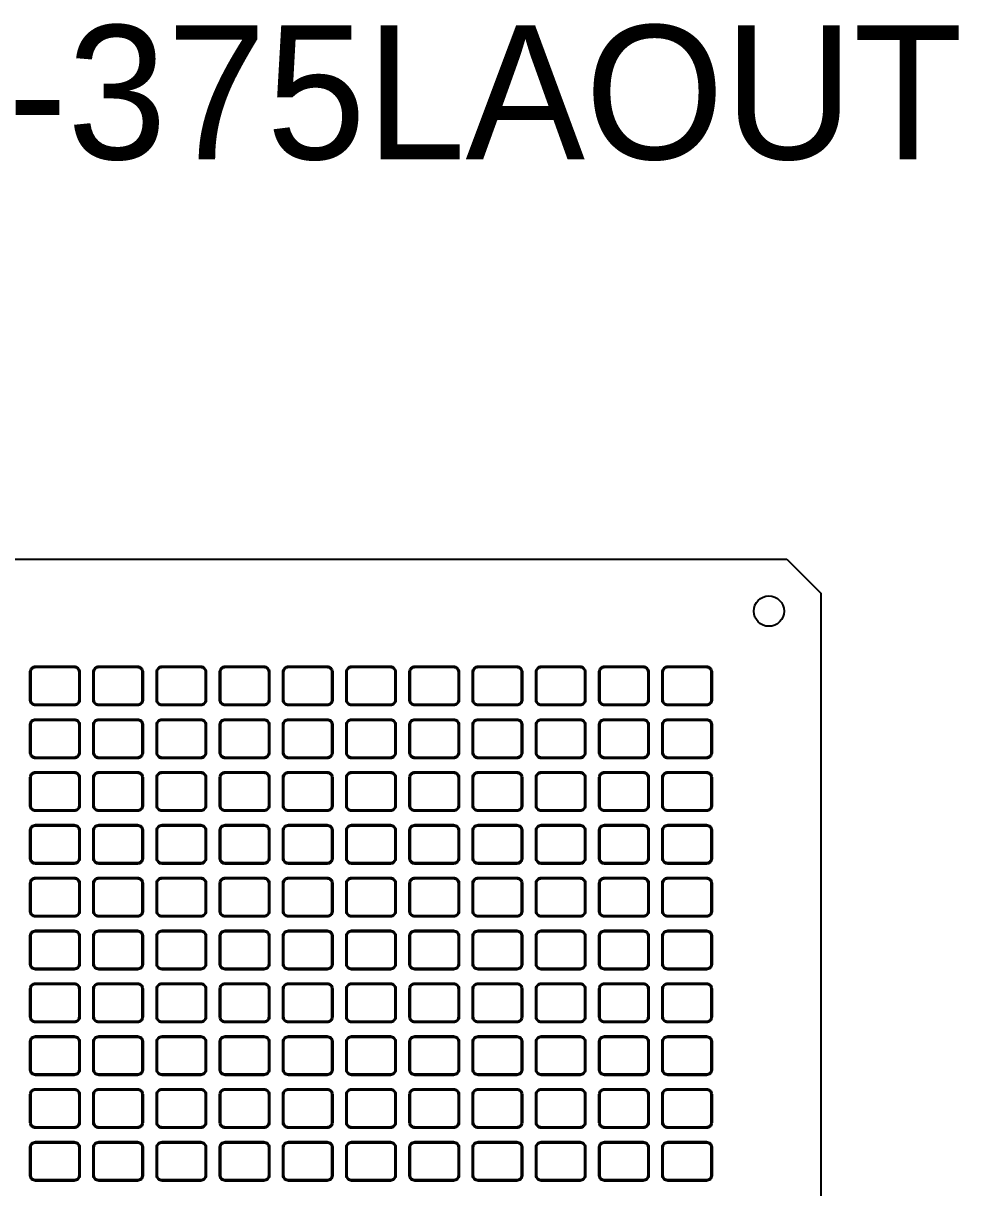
# Model space of a CAD drawing. Extents: x -776 to -647, y 130 to 286.
# Drawn here: x -709.9 to -647.1, y 208 to 286.2 of the extents above; entities that cross this region are included whole.
import ezdxf

# ---------------------------------------------------------------- set-up
doc = ezdxf.new("R2010")
doc.units = 0
doc.header["$MEASUREMENT"] = 0
doc.layers.get('0').update_dxf_attribs({"linetype": 'CONTINUOUS'})
doc.layers.add('1', color=1, linetype='CONTINUOUS')
doc.layers.add('5', color=5, linetype='CONTINUOUS')
doc.styles.get("Standard").update_dxf_attribs({"font": 'HCIBM814', "bigfont": 'CHINESET'})

msp = doc.modelspace()

# ---------------------------------------------------------------- linework, layer by layer
at = {"layer": '1', "color": 1}
for p, q in [((-774.021, 250.205), (-658.615, 250.205)), ((-658.615, 250.205), (-656.328, 247.918)), ((-656.328, 247.918), (-656.328, 132.512))]:
    msp.add_line(p, q, dxfattribs=at)
at = {"layer": '1'}
for points in [[(-709.118, 243.015), (-706.518, 243.015, -0.414214), (-706.143, 242.64), (-706.143, 240.74, -0.414214), (-706.518, 240.365), (-709.118, 240.365, -0.414214), (-709.493, 240.74), (-709.493, 242.64, -0.414214)], [(-704.868, 243.015), (-702.268, 243.015, -0.414214), (-701.893, 242.64), (-701.893, 240.74, -0.414214), (-702.268, 240.365), (-704.868, 240.365, -0.414214), (-705.243, 240.74), (-705.243, 242.64, -0.414214)], [(-700.618, 243.015), (-698.018, 243.015, -0.414214), (-697.643, 242.64), (-697.643, 240.74, -0.414214), (-698.018, 240.365), (-700.618, 240.365, -0.414214), (-700.993, 240.74), (-700.993, 242.64, -0.414214)], [(-696.368, 243.015), (-693.768, 243.015, -0.414214), (-693.393, 242.64), (-693.393, 240.74, -0.414214), (-693.768, 240.365), (-696.368, 240.365, -0.414214), (-696.743, 240.74), (-696.743, 242.64, -0.414214)], [(-692.118, 243.015), (-689.518, 243.015, -0.414214), (-689.143, 242.64), (-689.143, 240.74, -0.414214), (-689.518, 240.365), (-692.118, 240.365, -0.414214), (-692.493, 240.74), (-692.493, 242.64, -0.414214)], [(-687.868, 243.015), (-685.268, 243.015, -0.414214), (-684.893, 242.64), (-684.893, 240.74, -0.414214), (-685.268, 240.365), (-687.868, 240.365, -0.414214), (-688.243, 240.74), (-688.243, 242.64, -0.414214)], [(-683.618, 243.015), (-681.018, 243.015, -0.414214), (-680.643, 242.64), (-680.643, 240.74, -0.414214), (-681.018, 240.365), (-683.618, 240.365, -0.414214), (-683.993, 240.74), (-683.993, 242.64, -0.414214)], [(-679.368, 243.015), (-676.768, 243.015, -0.414214), (-676.393, 242.64), (-676.393, 240.74, -0.414214), (-676.768, 240.365), (-679.368, 240.365, -0.414214), (-679.743, 240.74), (-679.743, 242.64, -0.414214)], [(-675.118, 243.015), (-672.518, 243.015, -0.414214), (-672.143, 242.64), (-672.143, 240.74, -0.414214), (-672.518, 240.365), (-675.118, 240.365, -0.414214), (-675.493, 240.74), (-675.493, 242.64, -0.414214)], [(-670.868, 243.015), (-668.268, 243.015, -0.414214), (-667.893, 242.64), (-667.893, 240.74, -0.414214), (-668.268, 240.365), (-670.868, 240.365, -0.414214), (-671.243, 240.74), (-671.243, 242.64, -0.414214)], [(-666.618, 243.015), (-664.018, 243.015, -0.414214), (-663.643, 242.64), (-663.643, 240.74, -0.414214), (-664.018, 240.365), (-666.618, 240.365, -0.414214), (-666.993, 240.74), (-666.993, 242.64, -0.414214)], [(-709.118, 239.465), (-706.518, 239.465, -0.414214), (-706.143, 239.09), (-706.143, 237.19, -0.414214), (-706.518, 236.815), (-709.118, 236.815, -0.414214), (-709.493, 237.19), (-709.493, 239.09, -0.414214)], [(-704.868, 239.465), (-702.268, 239.465, -0.414214), (-701.893, 239.09), (-701.893, 237.19, -0.414214), (-702.268, 236.815), (-704.868, 236.815, -0.414214), (-705.243, 237.19), (-705.243, 239.09, -0.414214)], [(-700.618, 239.465), (-698.018, 239.465, -0.414214), (-697.643, 239.09), (-697.643, 237.19, -0.414214), (-698.018, 236.815), (-700.618, 236.815, -0.414214), (-700.993, 237.19), (-700.993, 239.09, -0.414214)], [(-696.368, 239.465), (-693.768, 239.465, -0.414214), (-693.393, 239.09), (-693.393, 237.19, -0.414214), (-693.768, 236.815), (-696.368, 236.815, -0.414214), (-696.743, 237.19), (-696.743, 239.09, -0.414214)], [(-692.118, 239.465), (-689.518, 239.465, -0.414214), (-689.143, 239.09), (-689.143, 237.19, -0.414214), (-689.518, 236.815), (-692.118, 236.815, -0.414214), (-692.493, 237.19), (-692.493, 239.09, -0.414214)], [(-687.868, 239.465), (-685.268, 239.465, -0.414214), (-684.893, 239.09), (-684.893, 237.19, -0.414214), (-685.268, 236.815), (-687.868, 236.815, -0.414214), (-688.243, 237.19), (-688.243, 239.09, -0.414214)], [(-683.618, 239.465), (-681.018, 239.465, -0.414214), (-680.643, 239.09), (-680.643, 237.19, -0.414214), (-681.018, 236.815), (-683.618, 236.815, -0.414214), (-683.993, 237.19), (-683.993, 239.09, -0.414214)], [(-679.368, 239.465), (-676.768, 239.465, -0.414214), (-676.393, 239.09), (-676.393, 237.19, -0.414214), (-676.768, 236.815), (-679.368, 236.815, -0.414214), (-679.743, 237.19), (-679.743, 239.09, -0.414214)], [(-675.118, 239.465), (-672.518, 239.465, -0.414214), (-672.143, 239.09), (-672.143, 237.19, -0.414214), (-672.518, 236.815), (-675.118, 236.815, -0.414214), (-675.493, 237.19), (-675.493, 239.09, -0.414214)], [(-670.868, 239.465), (-668.268, 239.465, -0.414214), (-667.893, 239.09), (-667.893, 237.19, -0.414214), (-668.268, 236.815), (-670.868, 236.815, -0.414214), (-671.243, 237.19), (-671.243, 239.09, -0.414214)], [(-666.618, 239.465), (-664.018, 239.465, -0.414214), (-663.643, 239.09), (-663.643, 237.19, -0.414214), (-664.018, 236.815), (-666.618, 236.815, -0.414214), (-666.993, 237.19), (-666.993, 239.09, -0.414214)], [(-709.118, 235.915), (-706.518, 235.915, -0.414214), (-706.143, 235.54), (-706.143, 233.64, -0.414214), (-706.518, 233.265), (-709.118, 233.265, -0.414214), (-709.493, 233.64), (-709.493, 235.54, -0.414214)], [(-704.868, 235.915), (-702.268, 235.915, -0.414214), (-701.893, 235.54), (-701.893, 233.64, -0.414214), (-702.268, 233.265), (-704.868, 233.265, -0.414214), (-705.243, 233.64), (-705.243, 235.54, -0.414214)], [(-700.618, 235.915), (-698.018, 235.915, -0.414214), (-697.643, 235.54), (-697.643, 233.64, -0.414214), (-698.018, 233.265), (-700.618, 233.265, -0.414214), (-700.993, 233.64), (-700.993, 235.54, -0.414214)], [(-696.368, 235.915), (-693.768, 235.915, -0.414214), (-693.393, 235.54), (-693.393, 233.64, -0.414214), (-693.768, 233.265), (-696.368, 233.265, -0.414214), (-696.743, 233.64), (-696.743, 235.54, -0.414214)], [(-692.118, 235.915), (-689.518, 235.915, -0.414214), (-689.143, 235.54), (-689.143, 233.64, -0.414214), (-689.518, 233.265), (-692.118, 233.265, -0.414214), (-692.493, 233.64), (-692.493, 235.54, -0.414214)], [(-687.868, 235.915), (-685.268, 235.915, -0.414214), (-684.893, 235.54), (-684.893, 233.64, -0.414214), (-685.268, 233.265), (-687.868, 233.265, -0.414214), (-688.243, 233.64), (-688.243, 235.54, -0.414214)], [(-683.618, 235.915), (-681.018, 235.915, -0.414214), (-680.643, 235.54), (-680.643, 233.64, -0.414214), (-681.018, 233.265), (-683.618, 233.265, -0.414214), (-683.993, 233.64), (-683.993, 235.54, -0.414214)], [(-679.368, 235.915), (-676.768, 235.915, -0.414214), (-676.393, 235.54), (-676.393, 233.64, -0.414214), (-676.768, 233.265), (-679.368, 233.265, -0.414214), (-679.743, 233.64), (-679.743, 235.54, -0.414214)], [(-675.118, 235.915), (-672.518, 235.915, -0.414214), (-672.143, 235.54), (-672.143, 233.64, -0.414214), (-672.518, 233.265), (-675.118, 233.265, -0.414214), (-675.493, 233.64), (-675.493, 235.54, -0.414214)], [(-670.868, 235.915), (-668.268, 235.915, -0.414214), (-667.893, 235.54), (-667.893, 233.64, -0.414214), (-668.268, 233.265), (-670.868, 233.265, -0.414214), (-671.243, 233.64), (-671.243, 235.54, -0.414214)], [(-666.618, 235.915), (-664.018, 235.915, -0.414214), (-663.643, 235.54), (-663.643, 233.64, -0.414214), (-664.018, 233.265), (-666.618, 233.265, -0.414214), (-666.993, 233.64), (-666.993, 235.54, -0.414214)], [(-709.118, 232.365), (-706.518, 232.365, -0.414214), (-706.143, 231.99), (-706.143, 230.09, -0.414214), (-706.518, 229.715), (-709.118, 229.715, -0.414214), (-709.493, 230.09), (-709.493, 231.99, -0.414214)], [(-704.868, 232.365), (-702.268, 232.365, -0.414214), (-701.893, 231.99), (-701.893, 230.09, -0.414214), (-702.268, 229.715), (-704.868, 229.715, -0.414214), (-705.243, 230.09), (-705.243, 231.99, -0.414214)], [(-700.618, 232.365), (-698.018, 232.365, -0.414214), (-697.643, 231.99), (-697.643, 230.09, -0.414214), (-698.018, 229.715), (-700.618, 229.715, -0.414214), (-700.993, 230.09), (-700.993, 231.99, -0.414214)], [(-696.368, 232.365), (-693.768, 232.365, -0.414214), (-693.393, 231.99), (-693.393, 230.09, -0.414214), (-693.768, 229.715), (-696.368, 229.715, -0.414214), (-696.743, 230.09), (-696.743, 231.99, -0.414214)], [(-692.118, 232.365), (-689.518, 232.365, -0.414214), (-689.143, 231.99), (-689.143, 230.09, -0.414214), (-689.518, 229.715), (-692.118, 229.715, -0.414214), (-692.493, 230.09), (-692.493, 231.99, -0.414214)], [(-687.868, 232.365), (-685.268, 232.365, -0.414214), (-684.893, 231.99), (-684.893, 230.09, -0.414214), (-685.268, 229.715), (-687.868, 229.715, -0.414214), (-688.243, 230.09), (-688.243, 231.99, -0.414214)], [(-683.618, 232.365), (-681.018, 232.365, -0.414214), (-680.643, 231.99), (-680.643, 230.09, -0.414214), (-681.018, 229.715), (-683.618, 229.715, -0.414214), (-683.993, 230.09), (-683.993, 231.99, -0.414214)], [(-679.368, 232.365), (-676.768, 232.365, -0.414214), (-676.393, 231.99), (-676.393, 230.09, -0.414214), (-676.768, 229.715), (-679.368, 229.715, -0.414214), (-679.743, 230.09), (-679.743, 231.99, -0.414214)], [(-675.118, 232.365), (-672.518, 232.365, -0.414214), (-672.143, 231.99), (-672.143, 230.09, -0.414214), (-672.518, 229.715), (-675.118, 229.715, -0.414214), (-675.493, 230.09), (-675.493, 231.99, -0.414214)], [(-670.868, 232.365), (-668.268, 232.365, -0.414214), (-667.893, 231.99), (-667.893, 230.09, -0.414214), (-668.268, 229.715), (-670.868, 229.715, -0.414214), (-671.243, 230.09), (-671.243, 231.99, -0.414214)], [(-666.618, 232.365), (-664.018, 232.365, -0.414214), (-663.643, 231.99), (-663.643, 230.09, -0.414214), (-664.018, 229.715), (-666.618, 229.715, -0.414214), (-666.993, 230.09), (-666.993, 231.99, -0.414214)], [(-709.118, 228.815), (-706.518, 228.815, -0.414214), (-706.143, 228.44), (-706.143, 226.54, -0.414214), (-706.518, 226.165), (-709.118, 226.165, -0.414214), (-709.493, 226.54), (-709.493, 228.44, -0.414214)], [(-704.868, 228.815), (-702.268, 228.815, -0.414214), (-701.893, 228.44), (-701.893, 226.54, -0.414214), (-702.268, 226.165), (-704.868, 226.165, -0.414214), (-705.243, 226.54), (-705.243, 228.44, -0.414214)], [(-700.618, 228.815), (-698.018, 228.815, -0.414214), (-697.643, 228.44), (-697.643, 226.54, -0.414214), (-698.018, 226.165), (-700.618, 226.165, -0.414214), (-700.993, 226.54), (-700.993, 228.44, -0.414214)], [(-696.368, 228.815), (-693.768, 228.815, -0.414214), (-693.393, 228.44), (-693.393, 226.54, -0.414214), (-693.768, 226.165), (-696.368, 226.165, -0.414214), (-696.743, 226.54), (-696.743, 228.44, -0.414214)], [(-692.118, 228.815), (-689.518, 228.815, -0.414214), (-689.143, 228.44), (-689.143, 226.54, -0.414214), (-689.518, 226.165), (-692.118, 226.165, -0.414214), (-692.493, 226.54), (-692.493, 228.44, -0.414214)], [(-687.868, 228.815), (-685.268, 228.815, -0.414214), (-684.893, 228.44), (-684.893, 226.54, -0.414214), (-685.268, 226.165), (-687.868, 226.165, -0.414214), (-688.243, 226.54), (-688.243, 228.44, -0.414214)], [(-683.618, 228.815), (-681.018, 228.815, -0.414214), (-680.643, 228.44), (-680.643, 226.54, -0.414214), (-681.018, 226.165), (-683.618, 226.165, -0.414214), (-683.993, 226.54), (-683.993, 228.44, -0.414214)], [(-679.368, 228.815), (-676.768, 228.815, -0.414214), (-676.393, 228.44), (-676.393, 226.54, -0.414214), (-676.768, 226.165), (-679.368, 226.165, -0.414214), (-679.743, 226.54), (-679.743, 228.44, -0.414214)], [(-675.118, 228.815), (-672.518, 228.815, -0.414214), (-672.143, 228.44), (-672.143, 226.54, -0.414214), (-672.518, 226.165), (-675.118, 226.165, -0.414214), (-675.493, 226.54), (-675.493, 228.44, -0.414214)], [(-670.868, 228.815), (-668.268, 228.815, -0.414214), (-667.893, 228.44), (-667.893, 226.54, -0.414214), (-668.268, 226.165), (-670.868, 226.165, -0.414214), (-671.243, 226.54), (-671.243, 228.44, -0.414214)], [(-666.618, 228.815), (-664.018, 228.815, -0.414214), (-663.643, 228.44), (-663.643, 226.54, -0.414214), (-664.018, 226.165), (-666.618, 226.165, -0.414214), (-666.993, 226.54), (-666.993, 228.44, -0.414214)], [(-709.118, 225.265), (-706.518, 225.265, -0.414214), (-706.143, 224.89), (-706.143, 222.99, -0.414214), (-706.518, 222.615), (-709.118, 222.615, -0.414214), (-709.493, 222.99), (-709.493, 224.89, -0.414214)], [(-704.868, 225.265), (-702.268, 225.265, -0.414214), (-701.893, 224.89), (-701.893, 222.99, -0.414214), (-702.268, 222.615), (-704.868, 222.615, -0.414214), (-705.243, 222.99), (-705.243, 224.89, -0.414214)], [(-700.618, 225.265), (-698.018, 225.265, -0.414214), (-697.643, 224.89), (-697.643, 222.99, -0.414214), (-698.018, 222.615), (-700.618, 222.615, -0.414214), (-700.993, 222.99), (-700.993, 224.89, -0.414214)], [(-696.368, 225.265), (-693.768, 225.265, -0.414214), (-693.393, 224.89), (-693.393, 222.99, -0.414214), (-693.768, 222.615), (-696.368, 222.615, -0.414214), (-696.743, 222.99), (-696.743, 224.89, -0.414214)], [(-692.118, 225.265), (-689.518, 225.265, -0.414214), (-689.143, 224.89), (-689.143, 222.99, -0.414214), (-689.518, 222.615), (-692.118, 222.615, -0.414214), (-692.493, 222.99), (-692.493, 224.89, -0.414214)], [(-687.868, 225.265), (-685.268, 225.265, -0.414214), (-684.893, 224.89), (-684.893, 222.99, -0.414214), (-685.268, 222.615), (-687.868, 222.615, -0.414214), (-688.243, 222.99), (-688.243, 224.89, -0.414214)], [(-683.618, 225.265), (-681.018, 225.265, -0.414214), (-680.643, 224.89), (-680.643, 222.99, -0.414214), (-681.018, 222.615), (-683.618, 222.615, -0.414214), (-683.993, 222.99), (-683.993, 224.89, -0.414214)], [(-679.368, 225.265), (-676.768, 225.265, -0.414214), (-676.393, 224.89), (-676.393, 222.99, -0.414214), (-676.768, 222.615), (-679.368, 222.615, -0.414214), (-679.743, 222.99), (-679.743, 224.89, -0.414214)], [(-675.118, 225.265), (-672.518, 225.265, -0.414214), (-672.143, 224.89), (-672.143, 222.99, -0.414214), (-672.518, 222.615), (-675.118, 222.615, -0.414214), (-675.493, 222.99), (-675.493, 224.89, -0.414214)], [(-670.868, 225.265), (-668.268, 225.265, -0.414214), (-667.893, 224.89), (-667.893, 222.99, -0.414214), (-668.268, 222.615), (-670.868, 222.615, -0.414214), (-671.243, 222.99), (-671.243, 224.89, -0.414214)], [(-666.618, 225.265), (-664.018, 225.265, -0.414214), (-663.643, 224.89), (-663.643, 222.99, -0.414214), (-664.018, 222.615), (-666.618, 222.615, -0.414214), (-666.993, 222.99), (-666.993, 224.89, -0.414214)], [(-709.118, 221.715), (-706.518, 221.715, -0.414214), (-706.143, 221.34), (-706.143, 219.44, -0.414214), (-706.518, 219.065), (-709.118, 219.065, -0.414214), (-709.493, 219.44), (-709.493, 221.34, -0.414214)], [(-704.868, 221.715), (-702.268, 221.715, -0.414214), (-701.893, 221.34), (-701.893, 219.44, -0.414214), (-702.268, 219.065), (-704.868, 219.065, -0.414214), (-705.243, 219.44), (-705.243, 221.34, -0.414214)], [(-700.618, 221.715), (-698.018, 221.715, -0.414214), (-697.643, 221.34), (-697.643, 219.44, -0.414214), (-698.018, 219.065), (-700.618, 219.065, -0.414214), (-700.993, 219.44), (-700.993, 221.34, -0.414214)], [(-696.368, 221.715), (-693.768, 221.715, -0.414214), (-693.393, 221.34), (-693.393, 219.44, -0.414214), (-693.768, 219.065), (-696.368, 219.065, -0.414214), (-696.743, 219.44), (-696.743, 221.34, -0.414214)], [(-692.118, 221.715), (-689.518, 221.715, -0.414214), (-689.143, 221.34), (-689.143, 219.44, -0.414214), (-689.518, 219.065), (-692.118, 219.065, -0.414214), (-692.493, 219.44), (-692.493, 221.34, -0.414214)], [(-687.868, 221.715), (-685.268, 221.715, -0.414214), (-684.893, 221.34), (-684.893, 219.44, -0.414214), (-685.268, 219.065), (-687.868, 219.065, -0.414214), (-688.243, 219.44), (-688.243, 221.34, -0.414214)], [(-683.618, 221.715), (-681.018, 221.715, -0.414214), (-680.643, 221.34), (-680.643, 219.44, -0.414214), (-681.018, 219.065), (-683.618, 219.065, -0.414214), (-683.993, 219.44), (-683.993, 221.34, -0.414214)], [(-679.368, 221.715), (-676.768, 221.715, -0.414214), (-676.393, 221.34), (-676.393, 219.44, -0.414214), (-676.768, 219.065), (-679.368, 219.065, -0.414214), (-679.743, 219.44), (-679.743, 221.34, -0.414214)], [(-675.118, 221.715), (-672.518, 221.715, -0.414214), (-672.143, 221.34), (-672.143, 219.44, -0.414214), (-672.518, 219.065), (-675.118, 219.065, -0.414214), (-675.493, 219.44), (-675.493, 221.34, -0.414214)], [(-670.868, 221.715), (-668.268, 221.715, -0.414214), (-667.893, 221.34), (-667.893, 219.44, -0.414214), (-668.268, 219.065), (-670.868, 219.065, -0.414214), (-671.243, 219.44), (-671.243, 221.34, -0.414214)], [(-666.618, 221.715), (-664.018, 221.715, -0.414214), (-663.643, 221.34), (-663.643, 219.44, -0.414214), (-664.018, 219.065), (-666.618, 219.065, -0.414214), (-666.993, 219.44), (-666.993, 221.34, -0.414214)], [(-709.118, 218.165), (-706.518, 218.165, -0.414214), (-706.143, 217.79), (-706.143, 215.89, -0.414214), (-706.518, 215.515), (-709.118, 215.515, -0.414214), (-709.493, 215.89), (-709.493, 217.79, -0.414214)], [(-704.868, 218.165), (-702.268, 218.165, -0.414214), (-701.893, 217.79), (-701.893, 215.89, -0.414214), (-702.268, 215.515), (-704.868, 215.515, -0.414214), (-705.243, 215.89), (-705.243, 217.79, -0.414214)], [(-700.618, 218.165), (-698.018, 218.165, -0.414214), (-697.643, 217.79), (-697.643, 215.89, -0.414214), (-698.018, 215.515), (-700.618, 215.515, -0.414214), (-700.993, 215.89), (-700.993, 217.79, -0.414214)], [(-696.368, 218.165), (-693.768, 218.165, -0.414214), (-693.393, 217.79), (-693.393, 215.89, -0.414214), (-693.768, 215.515), (-696.368, 215.515, -0.414214), (-696.743, 215.89), (-696.743, 217.79, -0.414214)], [(-692.118, 218.165), (-689.518, 218.165, -0.414214), (-689.143, 217.79), (-689.143, 215.89, -0.414214), (-689.518, 215.515), (-692.118, 215.515, -0.414214), (-692.493, 215.89), (-692.493, 217.79, -0.414214)], [(-687.868, 218.165), (-685.268, 218.165, -0.414214), (-684.893, 217.79), (-684.893, 215.89, -0.414214), (-685.268, 215.515), (-687.868, 215.515, -0.414214), (-688.243, 215.89), (-688.243, 217.79, -0.414214)], [(-683.618, 218.165), (-681.018, 218.165, -0.414214), (-680.643, 217.79), (-680.643, 215.89, -0.414214), (-681.018, 215.515), (-683.618, 215.515, -0.414214), (-683.993, 215.89), (-683.993, 217.79, -0.414214)], [(-679.368, 218.165), (-676.768, 218.165, -0.414214), (-676.393, 217.79), (-676.393, 215.89, -0.414214), (-676.768, 215.515), (-679.368, 215.515, -0.414214), (-679.743, 215.89), (-679.743, 217.79, -0.414214)], [(-675.118, 218.165), (-672.518, 218.165, -0.414214), (-672.143, 217.79), (-672.143, 215.89, -0.414214), (-672.518, 215.515), (-675.118, 215.515, -0.414214), (-675.493, 215.89), (-675.493, 217.79, -0.414214)], [(-670.868, 218.165), (-668.268, 218.165, -0.414214), (-667.893, 217.79), (-667.893, 215.89, -0.414214), (-668.268, 215.515), (-670.868, 215.515, -0.414214), (-671.243, 215.89), (-671.243, 217.79, -0.414214)], [(-666.618, 218.165), (-664.018, 218.165, -0.414214), (-663.643, 217.79), (-663.643, 215.89, -0.414214), (-664.018, 215.515), (-666.618, 215.515, -0.414214), (-666.993, 215.89), (-666.993, 217.79, -0.414214)], [(-709.118, 214.615), (-706.518, 214.615, -0.414214), (-706.143, 214.24), (-706.143, 212.34, -0.414214), (-706.518, 211.965), (-709.118, 211.965, -0.414214), (-709.493, 212.34), (-709.493, 214.24, -0.414214)], [(-704.868, 214.615), (-702.268, 214.615, -0.414214), (-701.893, 214.24), (-701.893, 212.34, -0.414214), (-702.268, 211.965), (-704.868, 211.965, -0.414214), (-705.243, 212.34), (-705.243, 214.24, -0.414214)], [(-700.618, 214.615), (-698.018, 214.615, -0.414214), (-697.643, 214.24), (-697.643, 212.34, -0.414214), (-698.018, 211.965), (-700.618, 211.965, -0.414214), (-700.993, 212.34), (-700.993, 214.24, -0.414214)], [(-696.368, 214.615), (-693.768, 214.615, -0.414214), (-693.393, 214.24), (-693.393, 212.34, -0.414214), (-693.768, 211.965), (-696.368, 211.965, -0.414214), (-696.743, 212.34), (-696.743, 214.24, -0.414214)], [(-692.118, 214.615), (-689.518, 214.615, -0.414214), (-689.143, 214.24), (-689.143, 212.34, -0.414214), (-689.518, 211.965), (-692.118, 211.965, -0.414214), (-692.493, 212.34), (-692.493, 214.24, -0.414214)], [(-687.868, 214.615), (-685.268, 214.615, -0.414214), (-684.893, 214.24), (-684.893, 212.34, -0.414214), (-685.268, 211.965), (-687.868, 211.965, -0.414214), (-688.243, 212.34), (-688.243, 214.24, -0.414214)], [(-683.618, 214.615), (-681.018, 214.615, -0.414214), (-680.643, 214.24), (-680.643, 212.34, -0.414214), (-681.018, 211.965), (-683.618, 211.965, -0.414214), (-683.993, 212.34), (-683.993, 214.24, -0.414214)], [(-679.368, 214.615), (-676.768, 214.615, -0.414214), (-676.393, 214.24), (-676.393, 212.34, -0.414214), (-676.768, 211.965), (-679.368, 211.965, -0.414214), (-679.743, 212.34), (-679.743, 214.24, -0.414214)], [(-675.118, 214.615), (-672.518, 214.615, -0.414214), (-672.143, 214.24), (-672.143, 212.34, -0.414214), (-672.518, 211.965), (-675.118, 211.965, -0.414214), (-675.493, 212.34), (-675.493, 214.24, -0.414214)], [(-670.868, 214.615), (-668.268, 214.615, -0.414214), (-667.893, 214.24), (-667.893, 212.34, -0.414214), (-668.268, 211.965), (-670.868, 211.965, -0.414214), (-671.243, 212.34), (-671.243, 214.24, -0.414214)], [(-666.618, 214.615), (-664.018, 214.615, -0.414214), (-663.643, 214.24), (-663.643, 212.34, -0.414214), (-664.018, 211.965), (-666.618, 211.965, -0.414214), (-666.993, 212.34), (-666.993, 214.24, -0.414214)], [(-709.118, 211.065), (-706.518, 211.065, -0.414214), (-706.143, 210.69), (-706.143, 208.79, -0.414214), (-706.518, 208.415), (-709.118, 208.415, -0.414214), (-709.493, 208.79), (-709.493, 210.69, -0.414214)], [(-704.868, 211.065), (-702.268, 211.065, -0.414214), (-701.893, 210.69), (-701.893, 208.79, -0.414214), (-702.268, 208.415), (-704.868, 208.415, -0.414214), (-705.243, 208.79), (-705.243, 210.69, -0.414214)], [(-700.618, 211.065), (-698.018, 211.065, -0.414214), (-697.643, 210.69), (-697.643, 208.79, -0.414214), (-698.018, 208.415), (-700.618, 208.415, -0.414214), (-700.993, 208.79), (-700.993, 210.69, -0.414214)], [(-696.368, 211.065), (-693.768, 211.065, -0.414214), (-693.393, 210.69), (-693.393, 208.79, -0.414214), (-693.768, 208.415), (-696.368, 208.415, -0.414214), (-696.743, 208.79), (-696.743, 210.69, -0.414214)], [(-692.118, 211.065), (-689.518, 211.065, -0.414214), (-689.143, 210.69), (-689.143, 208.79, -0.414214), (-689.518, 208.415), (-692.118, 208.415, -0.414214), (-692.493, 208.79), (-692.493, 210.69, -0.414214)], [(-687.868, 211.065), (-685.268, 211.065, -0.414214), (-684.893, 210.69), (-684.893, 208.79, -0.414214), (-685.268, 208.415), (-687.868, 208.415, -0.414214), (-688.243, 208.79), (-688.243, 210.69, -0.414214)], [(-683.618, 211.065), (-681.018, 211.065, -0.414214), (-680.643, 210.69), (-680.643, 208.79, -0.414214), (-681.018, 208.415), (-683.618, 208.415, -0.414214), (-683.993, 208.79), (-683.993, 210.69, -0.414214)], [(-679.368, 211.065), (-676.768, 211.065, -0.414214), (-676.393, 210.69), (-676.393, 208.79, -0.414214), (-676.768, 208.415), (-679.368, 208.415, -0.414214), (-679.743, 208.79), (-679.743, 210.69, -0.414214)], [(-675.118, 211.065), (-672.518, 211.065, -0.414214), (-672.143, 210.69), (-672.143, 208.79, -0.414214), (-672.518, 208.415), (-675.118, 208.415, -0.414214), (-675.493, 208.79), (-675.493, 210.69, -0.414214)], [(-670.868, 211.065), (-668.268, 211.065, -0.414214), (-667.893, 210.69), (-667.893, 208.79, -0.414214), (-668.268, 208.415), (-670.868, 208.415, -0.414214), (-671.243, 208.79), (-671.243, 210.69, -0.414214)], [(-666.618, 211.065), (-664.018, 211.065, -0.414214), (-663.643, 210.69), (-663.643, 208.79, -0.414214), (-664.018, 208.415), (-666.618, 208.415, -0.414214), (-666.993, 208.79), (-666.993, 210.69, -0.414214)]]:
    msp.add_lwpolyline(points, format="xyb", close=True, dxfattribs=at)
at = {"layer": '1', "color": 1}
msp.add_circle((-659.818, 246.715), 1.02, dxfattribs=at)
at = {"layer": '5'}
for points in [[(-709.118, 242.94), (-706.518, 242.94, -0.414214), (-706.218, 242.64), (-706.218, 240.74, -0.414214), (-706.518, 240.44), (-709.118, 240.44, -0.414214), (-709.418, 240.74), (-709.418, 242.64, -0.414214)], [(-704.868, 242.94), (-702.268, 242.94, -0.414214), (-701.968, 242.64), (-701.968, 240.74, -0.414214), (-702.268, 240.44), (-704.868, 240.44, -0.414214), (-705.168, 240.74), (-705.168, 242.64, -0.414214)], [(-700.618, 242.94), (-698.018, 242.94, -0.414214), (-697.718, 242.64), (-697.718, 240.74, -0.414214), (-698.018, 240.44), (-700.618, 240.44, -0.414214), (-700.918, 240.74), (-700.918, 242.64, -0.414214)], [(-696.368, 242.94), (-693.768, 242.94, -0.414214), (-693.468, 242.64), (-693.468, 240.74, -0.414214), (-693.768, 240.44), (-696.368, 240.44, -0.414214), (-696.668, 240.74), (-696.668, 242.64, -0.414214)], [(-692.118, 242.94), (-689.518, 242.94, -0.414214), (-689.218, 242.64), (-689.218, 240.74, -0.414214), (-689.518, 240.44), (-692.118, 240.44, -0.414214), (-692.418, 240.74), (-692.418, 242.64, -0.414214)], [(-687.868, 242.94), (-685.268, 242.94, -0.414214), (-684.968, 242.64), (-684.968, 240.74, -0.414214), (-685.268, 240.44), (-687.868, 240.44, -0.414214), (-688.168, 240.74), (-688.168, 242.64, -0.414214)], [(-683.618, 242.94), (-681.018, 242.94, -0.414214), (-680.718, 242.64), (-680.718, 240.74, -0.414214), (-681.018, 240.44), (-683.618, 240.44, -0.414214), (-683.918, 240.74), (-683.918, 242.64, -0.414214)], [(-679.368, 242.94), (-676.768, 242.94, -0.414214), (-676.468, 242.64), (-676.468, 240.74, -0.414214), (-676.768, 240.44), (-679.368, 240.44, -0.414214), (-679.668, 240.74), (-679.668, 242.64, -0.414214)], [(-675.118, 242.94), (-672.518, 242.94, -0.414214), (-672.218, 242.64), (-672.218, 240.74, -0.414214), (-672.518, 240.44), (-675.118, 240.44, -0.414214), (-675.418, 240.74), (-675.418, 242.64, -0.414214)], [(-670.868, 242.94), (-668.268, 242.94, -0.414214), (-667.968, 242.64), (-667.968, 240.74, -0.414214), (-668.268, 240.44), (-670.868, 240.44, -0.414214), (-671.168, 240.74), (-671.168, 242.64, -0.414214)], [(-666.618, 242.94), (-664.018, 242.94, -0.414214), (-663.718, 242.64), (-663.718, 240.74, -0.414214), (-664.018, 240.44), (-666.618, 240.44, -0.414214), (-666.918, 240.74), (-666.918, 242.64, -0.414214)], [(-709.118, 239.39), (-706.518, 239.39, -0.414214), (-706.218, 239.09), (-706.218, 237.19, -0.414214), (-706.518, 236.89), (-709.118, 236.89, -0.414214), (-709.418, 237.19), (-709.418, 239.09, -0.414214)], [(-704.868, 239.39), (-702.268, 239.39, -0.414214), (-701.968, 239.09), (-701.968, 237.19, -0.414214), (-702.268, 236.89), (-704.868, 236.89, -0.414214), (-705.168, 237.19), (-705.168, 239.09, -0.414214)], [(-700.618, 239.39), (-698.018, 239.39, -0.414214), (-697.718, 239.09), (-697.718, 237.19, -0.414214), (-698.018, 236.89), (-700.618, 236.89, -0.414214), (-700.918, 237.19), (-700.918, 239.09, -0.414214)], [(-696.368, 239.39), (-693.768, 239.39, -0.414214), (-693.468, 239.09), (-693.468, 237.19, -0.414214), (-693.768, 236.89), (-696.368, 236.89, -0.414214), (-696.668, 237.19), (-696.668, 239.09, -0.414214)], [(-692.118, 239.39), (-689.518, 239.39, -0.414214), (-689.218, 239.09), (-689.218, 237.19, -0.414214), (-689.518, 236.89), (-692.118, 236.89, -0.414214), (-692.418, 237.19), (-692.418, 239.09, -0.414214)], [(-687.868, 239.39), (-685.268, 239.39, -0.414214), (-684.968, 239.09), (-684.968, 237.19, -0.414214), (-685.268, 236.89), (-687.868, 236.89, -0.414214), (-688.168, 237.19), (-688.168, 239.09, -0.414214)], [(-683.618, 239.39), (-681.018, 239.39, -0.414214), (-680.718, 239.09), (-680.718, 237.19, -0.414214), (-681.018, 236.89), (-683.618, 236.89, -0.414214), (-683.918, 237.19), (-683.918, 239.09, -0.414214)], [(-679.368, 239.39), (-676.768, 239.39, -0.414214), (-676.468, 239.09), (-676.468, 237.19, -0.414214), (-676.768, 236.89), (-679.368, 236.89, -0.414214), (-679.668, 237.19), (-679.668, 239.09, -0.414214)], [(-675.118, 239.39), (-672.518, 239.39, -0.414214), (-672.218, 239.09), (-672.218, 237.19, -0.414214), (-672.518, 236.89), (-675.118, 236.89, -0.414214), (-675.418, 237.19), (-675.418, 239.09, -0.414214)], [(-670.868, 239.39), (-668.268, 239.39, -0.414214), (-667.968, 239.09), (-667.968, 237.19, -0.414214), (-668.268, 236.89), (-670.868, 236.89, -0.414214), (-671.168, 237.19), (-671.168, 239.09, -0.414214)], [(-666.618, 239.39), (-664.018, 239.39, -0.414214), (-663.718, 239.09), (-663.718, 237.19, -0.414214), (-664.018, 236.89), (-666.618, 236.89, -0.414214), (-666.918, 237.19), (-666.918, 239.09, -0.414214)], [(-709.118, 235.84), (-706.518, 235.84, -0.414214), (-706.218, 235.54), (-706.218, 233.64, -0.414214), (-706.518, 233.34), (-709.118, 233.34, -0.414214), (-709.418, 233.64), (-709.418, 235.54, -0.414214)], [(-704.868, 235.84), (-702.268, 235.84, -0.414214), (-701.968, 235.54), (-701.968, 233.64, -0.414214), (-702.268, 233.34), (-704.868, 233.34, -0.414214), (-705.168, 233.64), (-705.168, 235.54, -0.414214)], [(-700.618, 235.84), (-698.018, 235.84, -0.414214), (-697.718, 235.54), (-697.718, 233.64, -0.414214), (-698.018, 233.34), (-700.618, 233.34, -0.414214), (-700.918, 233.64), (-700.918, 235.54, -0.414214)], [(-696.368, 235.84), (-693.768, 235.84, -0.414214), (-693.468, 235.54), (-693.468, 233.64, -0.414214), (-693.768, 233.34), (-696.368, 233.34, -0.414214), (-696.668, 233.64), (-696.668, 235.54, -0.414214)], [(-692.118, 235.84), (-689.518, 235.84, -0.414214), (-689.218, 235.54), (-689.218, 233.64, -0.414214), (-689.518, 233.34), (-692.118, 233.34, -0.414214), (-692.418, 233.64), (-692.418, 235.54, -0.414214)], [(-687.868, 235.84), (-685.268, 235.84, -0.414214), (-684.968, 235.54), (-684.968, 233.64, -0.414214), (-685.268, 233.34), (-687.868, 233.34, -0.414214), (-688.168, 233.64), (-688.168, 235.54, -0.414214)], [(-683.618, 235.84), (-681.018, 235.84, -0.414214), (-680.718, 235.54), (-680.718, 233.64, -0.414214), (-681.018, 233.34), (-683.618, 233.34, -0.414214), (-683.918, 233.64), (-683.918, 235.54, -0.414214)], [(-679.368, 235.84), (-676.768, 235.84, -0.414214), (-676.468, 235.54), (-676.468, 233.64, -0.414214), (-676.768, 233.34), (-679.368, 233.34, -0.414214), (-679.668, 233.64), (-679.668, 235.54, -0.414214)], [(-675.118, 235.84), (-672.518, 235.84, -0.414214), (-672.218, 235.54), (-672.218, 233.64, -0.414214), (-672.518, 233.34), (-675.118, 233.34, -0.414214), (-675.418, 233.64), (-675.418, 235.54, -0.414214)], [(-670.868, 235.84), (-668.268, 235.84, -0.414214), (-667.968, 235.54), (-667.968, 233.64, -0.414214), (-668.268, 233.34), (-670.868, 233.34, -0.414214), (-671.168, 233.64), (-671.168, 235.54, -0.414214)], [(-666.618, 235.84), (-664.018, 235.84, -0.414214), (-663.718, 235.54), (-663.718, 233.64, -0.414214), (-664.018, 233.34), (-666.618, 233.34, -0.414214), (-666.918, 233.64), (-666.918, 235.54, -0.414214)], [(-709.118, 232.29), (-706.518, 232.29, -0.414214), (-706.218, 231.99), (-706.218, 230.09, -0.414214), (-706.518, 229.79), (-709.118, 229.79, -0.414214), (-709.418, 230.09), (-709.418, 231.99, -0.414214)], [(-704.868, 232.29), (-702.268, 232.29, -0.414214), (-701.968, 231.99), (-701.968, 230.09, -0.414214), (-702.268, 229.79), (-704.868, 229.79, -0.414214), (-705.168, 230.09), (-705.168, 231.99, -0.414214)], [(-700.618, 232.29), (-698.018, 232.29, -0.414214), (-697.718, 231.99), (-697.718, 230.09, -0.414214), (-698.018, 229.79), (-700.618, 229.79, -0.414214), (-700.918, 230.09), (-700.918, 231.99, -0.414214)], [(-696.368, 232.29), (-693.768, 232.29, -0.414214), (-693.468, 231.99), (-693.468, 230.09, -0.414214), (-693.768, 229.79), (-696.368, 229.79, -0.414214), (-696.668, 230.09), (-696.668, 231.99, -0.414214)], [(-692.118, 232.29), (-689.518, 232.29, -0.414214), (-689.218, 231.99), (-689.218, 230.09, -0.414214), (-689.518, 229.79), (-692.118, 229.79, -0.414214), (-692.418, 230.09), (-692.418, 231.99, -0.414214)], [(-687.868, 232.29), (-685.268, 232.29, -0.414214), (-684.968, 231.99), (-684.968, 230.09, -0.414214), (-685.268, 229.79), (-687.868, 229.79, -0.414214), (-688.168, 230.09), (-688.168, 231.99, -0.414214)], [(-683.618, 232.29), (-681.018, 232.29, -0.414214), (-680.718, 231.99), (-680.718, 230.09, -0.414214), (-681.018, 229.79), (-683.618, 229.79, -0.414214), (-683.918, 230.09), (-683.918, 231.99, -0.414214)], [(-679.368, 232.29), (-676.768, 232.29, -0.414214), (-676.468, 231.99), (-676.468, 230.09, -0.414214), (-676.768, 229.79), (-679.368, 229.79, -0.414214), (-679.668, 230.09), (-679.668, 231.99, -0.414214)], [(-675.118, 232.29), (-672.518, 232.29, -0.414214), (-672.218, 231.99), (-672.218, 230.09, -0.414214), (-672.518, 229.79), (-675.118, 229.79, -0.414214), (-675.418, 230.09), (-675.418, 231.99, -0.414214)], [(-670.868, 232.29), (-668.268, 232.29, -0.414214), (-667.968, 231.99), (-667.968, 230.09, -0.414214), (-668.268, 229.79), (-670.868, 229.79, -0.414214), (-671.168, 230.09), (-671.168, 231.99, -0.414214)], [(-666.618, 232.29), (-664.018, 232.29, -0.414214), (-663.718, 231.99), (-663.718, 230.09, -0.414214), (-664.018, 229.79), (-666.618, 229.79, -0.414214), (-666.918, 230.09), (-666.918, 231.99, -0.414214)], [(-709.118, 228.74), (-706.518, 228.74, -0.414214), (-706.218, 228.44), (-706.218, 226.54, -0.414214), (-706.518, 226.24), (-709.118, 226.24, -0.414214), (-709.418, 226.54), (-709.418, 228.44, -0.414214)], [(-704.868, 228.74), (-702.268, 228.74, -0.414214), (-701.968, 228.44), (-701.968, 226.54, -0.414214), (-702.268, 226.24), (-704.868, 226.24, -0.414214), (-705.168, 226.54), (-705.168, 228.44, -0.414214)], [(-700.618, 228.74), (-698.018, 228.74, -0.414214), (-697.718, 228.44), (-697.718, 226.54, -0.414214), (-698.018, 226.24), (-700.618, 226.24, -0.414214), (-700.918, 226.54), (-700.918, 228.44, -0.414214)], [(-696.368, 228.74), (-693.768, 228.74, -0.414214), (-693.468, 228.44), (-693.468, 226.54, -0.414214), (-693.768, 226.24), (-696.368, 226.24, -0.414214), (-696.668, 226.54), (-696.668, 228.44, -0.414214)], [(-692.118, 228.74), (-689.518, 228.74, -0.414214), (-689.218, 228.44), (-689.218, 226.54, -0.414214), (-689.518, 226.24), (-692.118, 226.24, -0.414214), (-692.418, 226.54), (-692.418, 228.44, -0.414214)], [(-687.868, 228.74), (-685.268, 228.74, -0.414214), (-684.968, 228.44), (-684.968, 226.54, -0.414214), (-685.268, 226.24), (-687.868, 226.24, -0.414214), (-688.168, 226.54), (-688.168, 228.44, -0.414214)], [(-683.618, 228.74), (-681.018, 228.74, -0.414214), (-680.718, 228.44), (-680.718, 226.54, -0.414214), (-681.018, 226.24), (-683.618, 226.24, -0.414214), (-683.918, 226.54), (-683.918, 228.44, -0.414214)], [(-679.368, 228.74), (-676.768, 228.74, -0.414214), (-676.468, 228.44), (-676.468, 226.54, -0.414214), (-676.768, 226.24), (-679.368, 226.24, -0.414214), (-679.668, 226.54), (-679.668, 228.44, -0.414214)], [(-675.118, 228.74), (-672.518, 228.74, -0.414214), (-672.218, 228.44), (-672.218, 226.54, -0.414214), (-672.518, 226.24), (-675.118, 226.24, -0.414214), (-675.418, 226.54), (-675.418, 228.44, -0.414214)], [(-670.868, 228.74), (-668.268, 228.74, -0.414214), (-667.968, 228.44), (-667.968, 226.54, -0.414214), (-668.268, 226.24), (-670.868, 226.24, -0.414214), (-671.168, 226.54), (-671.168, 228.44, -0.414214)], [(-666.618, 228.74), (-664.018, 228.74, -0.414214), (-663.718, 228.44), (-663.718, 226.54, -0.414214), (-664.018, 226.24), (-666.618, 226.24, -0.414214), (-666.918, 226.54), (-666.918, 228.44, -0.414214)], [(-709.118, 225.19), (-706.518, 225.19, -0.414214), (-706.218, 224.89), (-706.218, 222.99, -0.414214), (-706.518, 222.69), (-709.118, 222.69, -0.414214), (-709.418, 222.99), (-709.418, 224.89, -0.414214)], [(-704.868, 225.19), (-702.268, 225.19, -0.414214), (-701.968, 224.89), (-701.968, 222.99, -0.414214), (-702.268, 222.69), (-704.868, 222.69, -0.414214), (-705.168, 222.99), (-705.168, 224.89, -0.414214)], [(-700.618, 225.19), (-698.018, 225.19, -0.414214), (-697.718, 224.89), (-697.718, 222.99, -0.414214), (-698.018, 222.69), (-700.618, 222.69, -0.414214), (-700.918, 222.99), (-700.918, 224.89, -0.414214)], [(-696.368, 225.19), (-693.768, 225.19, -0.414214), (-693.468, 224.89), (-693.468, 222.99, -0.414214), (-693.768, 222.69), (-696.368, 222.69, -0.414214), (-696.668, 222.99), (-696.668, 224.89, -0.414214)], [(-692.118, 225.19), (-689.518, 225.19, -0.414214), (-689.218, 224.89), (-689.218, 222.99, -0.414214), (-689.518, 222.69), (-692.118, 222.69, -0.414214), (-692.418, 222.99), (-692.418, 224.89, -0.414214)], [(-687.868, 225.19), (-685.268, 225.19, -0.414214), (-684.968, 224.89), (-684.968, 222.99, -0.414214), (-685.268, 222.69), (-687.868, 222.69, -0.414214), (-688.168, 222.99), (-688.168, 224.89, -0.414214)], [(-683.618, 225.19), (-681.018, 225.19, -0.414214), (-680.718, 224.89), (-680.718, 222.99, -0.414214), (-681.018, 222.69), (-683.618, 222.69, -0.414214), (-683.918, 222.99), (-683.918, 224.89, -0.414214)], [(-679.368, 225.19), (-676.768, 225.19, -0.414214), (-676.468, 224.89), (-676.468, 222.99, -0.414214), (-676.768, 222.69), (-679.368, 222.69, -0.414214), (-679.668, 222.99), (-679.668, 224.89, -0.414214)], [(-675.118, 225.19), (-672.518, 225.19, -0.414214), (-672.218, 224.89), (-672.218, 222.99, -0.414214), (-672.518, 222.69), (-675.118, 222.69, -0.414214), (-675.418, 222.99), (-675.418, 224.89, -0.414214)], [(-670.868, 225.19), (-668.268, 225.19, -0.414214), (-667.968, 224.89), (-667.968, 222.99, -0.414214), (-668.268, 222.69), (-670.868, 222.69, -0.414214), (-671.168, 222.99), (-671.168, 224.89, -0.414214)], [(-666.618, 225.19), (-664.018, 225.19, -0.414214), (-663.718, 224.89), (-663.718, 222.99, -0.414214), (-664.018, 222.69), (-666.618, 222.69, -0.414214), (-666.918, 222.99), (-666.918, 224.89, -0.414214)], [(-709.118, 221.64), (-706.518, 221.64, -0.414214), (-706.218, 221.34), (-706.218, 219.44, -0.414214), (-706.518, 219.14), (-709.118, 219.14, -0.414214), (-709.418, 219.44), (-709.418, 221.34, -0.414214)], [(-704.868, 221.64), (-702.268, 221.64, -0.414214), (-701.968, 221.34), (-701.968, 219.44, -0.414214), (-702.268, 219.14), (-704.868, 219.14, -0.414214), (-705.168, 219.44), (-705.168, 221.34, -0.414214)], [(-700.618, 221.64), (-698.018, 221.64, -0.414214), (-697.718, 221.34), (-697.718, 219.44, -0.414214), (-698.018, 219.14), (-700.618, 219.14, -0.414214), (-700.918, 219.44), (-700.918, 221.34, -0.414214)], [(-696.368, 221.64), (-693.768, 221.64, -0.414214), (-693.468, 221.34), (-693.468, 219.44, -0.414214), (-693.768, 219.14), (-696.368, 219.14, -0.414214), (-696.668, 219.44), (-696.668, 221.34, -0.414214)], [(-692.118, 221.64), (-689.518, 221.64, -0.414214), (-689.218, 221.34), (-689.218, 219.44, -0.414214), (-689.518, 219.14), (-692.118, 219.14, -0.414214), (-692.418, 219.44), (-692.418, 221.34, -0.414214)], [(-687.868, 221.64), (-685.268, 221.64, -0.414214), (-684.968, 221.34), (-684.968, 219.44, -0.414214), (-685.268, 219.14), (-687.868, 219.14, -0.414214), (-688.168, 219.44), (-688.168, 221.34, -0.414214)], [(-683.618, 221.64), (-681.018, 221.64, -0.414214), (-680.718, 221.34), (-680.718, 219.44, -0.414214), (-681.018, 219.14), (-683.618, 219.14, -0.414214), (-683.918, 219.44), (-683.918, 221.34, -0.414214)], [(-679.368, 221.64), (-676.768, 221.64, -0.414214), (-676.468, 221.34), (-676.468, 219.44, -0.414214), (-676.768, 219.14), (-679.368, 219.14, -0.414214), (-679.668, 219.44), (-679.668, 221.34, -0.414214)], [(-675.118, 221.64), (-672.518, 221.64, -0.414214), (-672.218, 221.34), (-672.218, 219.44, -0.414214), (-672.518, 219.14), (-675.118, 219.14, -0.414214), (-675.418, 219.44), (-675.418, 221.34, -0.414214)], [(-670.868, 221.64), (-668.268, 221.64, -0.414214), (-667.968, 221.34), (-667.968, 219.44, -0.414214), (-668.268, 219.14), (-670.868, 219.14, -0.414214), (-671.168, 219.44), (-671.168, 221.34, -0.414214)], [(-666.618, 221.64), (-664.018, 221.64, -0.414214), (-663.718, 221.34), (-663.718, 219.44, -0.414214), (-664.018, 219.14), (-666.618, 219.14, -0.414214), (-666.918, 219.44), (-666.918, 221.34, -0.414214)], [(-709.118, 218.09), (-706.518, 218.09, -0.414214), (-706.218, 217.79), (-706.218, 215.89, -0.414214), (-706.518, 215.59), (-709.118, 215.59, -0.414214), (-709.418, 215.89), (-709.418, 217.79, -0.414214)], [(-704.868, 218.09), (-702.268, 218.09, -0.414214), (-701.968, 217.79), (-701.968, 215.89, -0.414214), (-702.268, 215.59), (-704.868, 215.59, -0.414214), (-705.168, 215.89), (-705.168, 217.79, -0.414214)], [(-700.618, 218.09), (-698.018, 218.09, -0.414214), (-697.718, 217.79), (-697.718, 215.89, -0.414214), (-698.018, 215.59), (-700.618, 215.59, -0.414214), (-700.918, 215.89), (-700.918, 217.79, -0.414214)], [(-696.368, 218.09), (-693.768, 218.09, -0.414214), (-693.468, 217.79), (-693.468, 215.89, -0.414214), (-693.768, 215.59), (-696.368, 215.59, -0.414214), (-696.668, 215.89), (-696.668, 217.79, -0.414214)], [(-692.118, 218.09), (-689.518, 218.09, -0.414214), (-689.218, 217.79), (-689.218, 215.89, -0.414214), (-689.518, 215.59), (-692.118, 215.59, -0.414214), (-692.418, 215.89), (-692.418, 217.79, -0.414214)], [(-687.868, 218.09), (-685.268, 218.09, -0.414214), (-684.968, 217.79), (-684.968, 215.89, -0.414214), (-685.268, 215.59), (-687.868, 215.59, -0.414214), (-688.168, 215.89), (-688.168, 217.79, -0.414214)], [(-683.618, 218.09), (-681.018, 218.09, -0.414214), (-680.718, 217.79), (-680.718, 215.89, -0.414214), (-681.018, 215.59), (-683.618, 215.59, -0.414214), (-683.918, 215.89), (-683.918, 217.79, -0.414214)], [(-679.368, 218.09), (-676.768, 218.09, -0.414214), (-676.468, 217.79), (-676.468, 215.89, -0.414214), (-676.768, 215.59), (-679.368, 215.59, -0.414214), (-679.668, 215.89), (-679.668, 217.79, -0.414214)], [(-675.118, 218.09), (-672.518, 218.09, -0.414214), (-672.218, 217.79), (-672.218, 215.89, -0.414214), (-672.518, 215.59), (-675.118, 215.59, -0.414214), (-675.418, 215.89), (-675.418, 217.79, -0.414214)], [(-670.868, 218.09), (-668.268, 218.09, -0.414214), (-667.968, 217.79), (-667.968, 215.89, -0.414214), (-668.268, 215.59), (-670.868, 215.59, -0.414214), (-671.168, 215.89), (-671.168, 217.79, -0.414214)], [(-666.618, 218.09), (-664.018, 218.09, -0.414214), (-663.718, 217.79), (-663.718, 215.89, -0.414214), (-664.018, 215.59), (-666.618, 215.59, -0.414214), (-666.918, 215.89), (-666.918, 217.79, -0.414214)], [(-709.118, 214.54), (-706.518, 214.54, -0.414214), (-706.218, 214.24), (-706.218, 212.34, -0.414214), (-706.518, 212.04), (-709.118, 212.04, -0.414214), (-709.418, 212.34), (-709.418, 214.24, -0.414214)], [(-704.868, 214.54), (-702.268, 214.54, -0.414214), (-701.968, 214.24), (-701.968, 212.34, -0.414214), (-702.268, 212.04), (-704.868, 212.04, -0.414214), (-705.168, 212.34), (-705.168, 214.24, -0.414214)], [(-700.618, 214.54), (-698.018, 214.54, -0.414214), (-697.718, 214.24), (-697.718, 212.34, -0.414214), (-698.018, 212.04), (-700.618, 212.04, -0.414214), (-700.918, 212.34), (-700.918, 214.24, -0.414214)], [(-696.368, 214.54), (-693.768, 214.54, -0.414214), (-693.468, 214.24), (-693.468, 212.34, -0.414214), (-693.768, 212.04), (-696.368, 212.04, -0.414214), (-696.668, 212.34), (-696.668, 214.24, -0.414214)], [(-692.118, 214.54), (-689.518, 214.54, -0.414214), (-689.218, 214.24), (-689.218, 212.34, -0.414214), (-689.518, 212.04), (-692.118, 212.04, -0.414214), (-692.418, 212.34), (-692.418, 214.24, -0.414214)], [(-687.868, 214.54), (-685.268, 214.54, -0.414214), (-684.968, 214.24), (-684.968, 212.34, -0.414214), (-685.268, 212.04), (-687.868, 212.04, -0.414214), (-688.168, 212.34), (-688.168, 214.24, -0.414214)], [(-683.618, 214.54), (-681.018, 214.54, -0.414214), (-680.718, 214.24), (-680.718, 212.34, -0.414214), (-681.018, 212.04), (-683.618, 212.04, -0.414214), (-683.918, 212.34), (-683.918, 214.24, -0.414214)], [(-679.368, 214.54), (-676.768, 214.54, -0.414214), (-676.468, 214.24), (-676.468, 212.34, -0.414214), (-676.768, 212.04), (-679.368, 212.04, -0.414214), (-679.668, 212.34), (-679.668, 214.24, -0.414214)], [(-675.118, 214.54), (-672.518, 214.54, -0.414214), (-672.218, 214.24), (-672.218, 212.34, -0.414214), (-672.518, 212.04), (-675.118, 212.04, -0.414214), (-675.418, 212.34), (-675.418, 214.24, -0.414214)], [(-670.868, 214.54), (-668.268, 214.54, -0.414214), (-667.968, 214.24), (-667.968, 212.34, -0.414214), (-668.268, 212.04), (-670.868, 212.04, -0.414214), (-671.168, 212.34), (-671.168, 214.24, -0.414214)], [(-666.618, 214.54), (-664.018, 214.54, -0.414214), (-663.718, 214.24), (-663.718, 212.34, -0.414214), (-664.018, 212.04), (-666.618, 212.04, -0.414214), (-666.918, 212.34), (-666.918, 214.24, -0.414214)], [(-709.118, 210.99), (-706.518, 210.99, -0.414214), (-706.218, 210.69), (-706.218, 208.79, -0.414214), (-706.518, 208.49), (-709.118, 208.49, -0.414214), (-709.418, 208.79), (-709.418, 210.69, -0.414214)], [(-704.868, 210.99), (-702.268, 210.99, -0.414214), (-701.968, 210.69), (-701.968, 208.79, -0.414214), (-702.268, 208.49), (-704.868, 208.49, -0.414214), (-705.168, 208.79), (-705.168, 210.69, -0.414214)], [(-700.618, 210.99), (-698.018, 210.99, -0.414214), (-697.718, 210.69), (-697.718, 208.79, -0.414214), (-698.018, 208.49), (-700.618, 208.49, -0.414214), (-700.918, 208.79), (-700.918, 210.69, -0.414214)], [(-696.368, 210.99), (-693.768, 210.99, -0.414214), (-693.468, 210.69), (-693.468, 208.79, -0.414214), (-693.768, 208.49), (-696.368, 208.49, -0.414214), (-696.668, 208.79), (-696.668, 210.69, -0.414214)], [(-692.118, 210.99), (-689.518, 210.99, -0.414214), (-689.218, 210.69), (-689.218, 208.79, -0.414214), (-689.518, 208.49), (-692.118, 208.49, -0.414214), (-692.418, 208.79), (-692.418, 210.69, -0.414214)], [(-687.868, 210.99), (-685.268, 210.99, -0.414214), (-684.968, 210.69), (-684.968, 208.79, -0.414214), (-685.268, 208.49), (-687.868, 208.49, -0.414214), (-688.168, 208.79), (-688.168, 210.69, -0.414214)], [(-683.618, 210.99), (-681.018, 210.99, -0.414214), (-680.718, 210.69), (-680.718, 208.79, -0.414214), (-681.018, 208.49), (-683.618, 208.49, -0.414214), (-683.918, 208.79), (-683.918, 210.69, -0.414214)], [(-679.368, 210.99), (-676.768, 210.99, -0.414214), (-676.468, 210.69), (-676.468, 208.79, -0.414214), (-676.768, 208.49), (-679.368, 208.49, -0.414214), (-679.668, 208.79), (-679.668, 210.69, -0.414214)], [(-675.118, 210.99), (-672.518, 210.99, -0.414214), (-672.218, 210.69), (-672.218, 208.79, -0.414214), (-672.518, 208.49), (-675.118, 208.49, -0.414214), (-675.418, 208.79), (-675.418, 210.69, -0.414214)], [(-670.868, 210.99), (-668.268, 210.99, -0.414214), (-667.968, 210.69), (-667.968, 208.79, -0.414214), (-668.268, 208.49), (-670.868, 208.49, -0.414214), (-671.168, 208.79), (-671.168, 210.69, -0.414214)], [(-666.618, 210.99), (-664.018, 210.99, -0.414214), (-663.718, 210.69), (-663.718, 208.79, -0.414214), (-664.018, 208.49), (-666.618, 208.49, -0.414214), (-666.918, 208.79), (-666.918, 210.69, -0.414214)]]:
    msp.add_lwpolyline(points, format="xyb", close=True, dxfattribs=at)

# ---------------------------------------------------------------- texts
msp.add_text('32-25-375LAOUT', height=9).set_placement((-741.777, 277.09))

doc.saveas('drawing.dxf')
